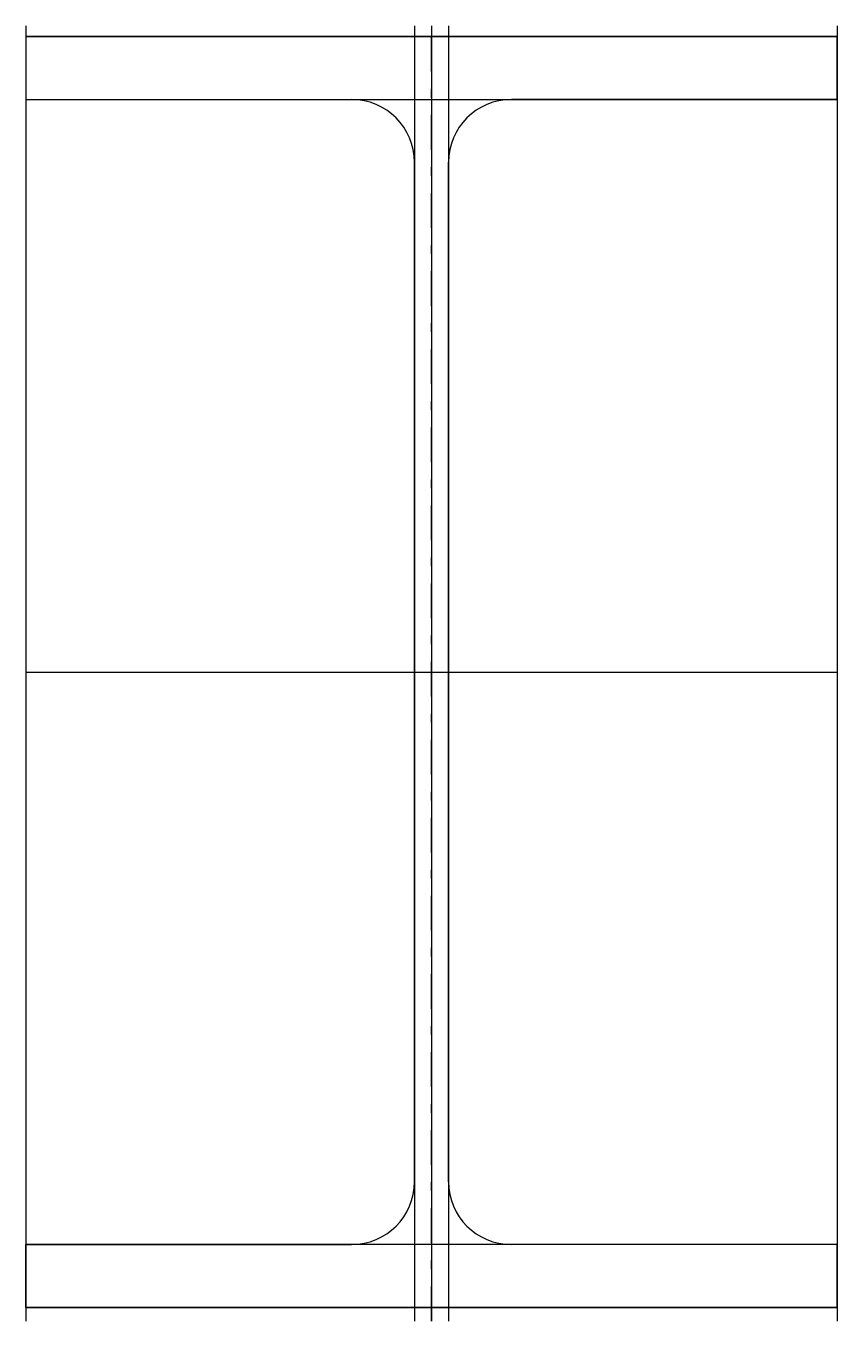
# Model space of a CAD drawing. Extents: x -148 to 148, y -238 to 236.
import ezdxf

# ---------------------------------------------------------------- set-up
doc = ezdxf.new("R2010")
doc.units = 0
doc.linetypes.add('CENTER', pattern=[28.575, 12.7, -6.35, 3.175, -6.35])
doc.layers.get('0').update_dxf_attribs({"linetype": 'CONTINUOUS'})

msp = doc.modelspace()

# ---------------------------------------------------------------- linework, layer by layer
at = {"linetype": 'CONTINUOUS'}
for p, q in [((-148.5, 236.42), (-148.5, -237.5)), ((-148.5, 232.5), (148.5, 232.5)), ((148.5, 232.5), (-148.5, 232.5)), ((-148.5, 232.5), (-148.5, 209.5)), ((148.5, 232.5), (-148.5, 232.5)), ((-148.5, 232.5), (-148.5, 209.5)), ((-6.25, 236.42), (-6.25, -237.5)), ((0, 236.42), (0, -237.5)), ((6.25, 236.42), (6.25, -237.5)), ((148.5, 236.42), (148.5, -237.5)), ((148.5, 209.5), (148.5, 232.5)), ((148.5, 232.5), (148.5, 209.5)), ((-148.5, 209.5), (148.5, 209.5)), ((-148.5, 209.5), (-29.25, 209.5)), ((-148.5, 209.5), (-29.25, 209.5)), ((29.25, 209.5), (148.5, 209.5)), ((148.5, 209.5), (29.25, 209.5)), ((-6.25, 186.5), (-6.25, -186.5)), ((-6.25, -186.5), (-6.25, 186.5)), ((6.25, -186.5), (6.25, 186.5)), ((6.25, -186.5), (6.25, 186.5)), ((-148.5, 0), (148.5, 0)), ((148.5, -209.5), (-148.5, -209.5)), ((-29.25, -209.5), (-148.5, -209.5)), ((-148.5, -209.5), (-148.5, -232.5)), ((-148.5, -232.5), (-148.5, -209.5)), ((-148.5, -209.5), (-29.25, -209.5)), ((148.5, -209.5), (29.25, -209.5)), ((148.5, -209.5), (29.25, -209.5)), ((148.5, -232.5), (148.5, -209.5)), ((148.5, -232.5), (148.5, -209.5)), ((148.5, -232.5), (-148.5, -232.5)), ((-148.5, -232.5), (148.5, -232.5)), ((148.5, -232.5), (-148.5, -232.5))]:
    msp.add_line(p, q, dxfattribs=at)
at = {"linetype": 'CENTER'}
for p, q in [((0, -237.5), (0, 236.42)), ((-148.5, 0), (148.5, 0))]:
    msp.add_line(p, q, dxfattribs=at)
at = {"linetype": 'CONTINUOUS'}
for centre, start, end in [((-29.25, 186.5), 0, 90), ((-29.25, 186.5), 0, 90), ((29.25, 186.5), 90, 180), ((29.25, 186.5), 90, 180), ((-29.25, -186.5), 270, 0), ((-29.25, -186.5), 270, 0), ((29.25, -186.5), 180, 270), ((29.25, -186.5), 180, 270)]:
    msp.add_arc(centre, 23, start, end, dxfattribs=at)

doc.saveas('drawing.dxf')
